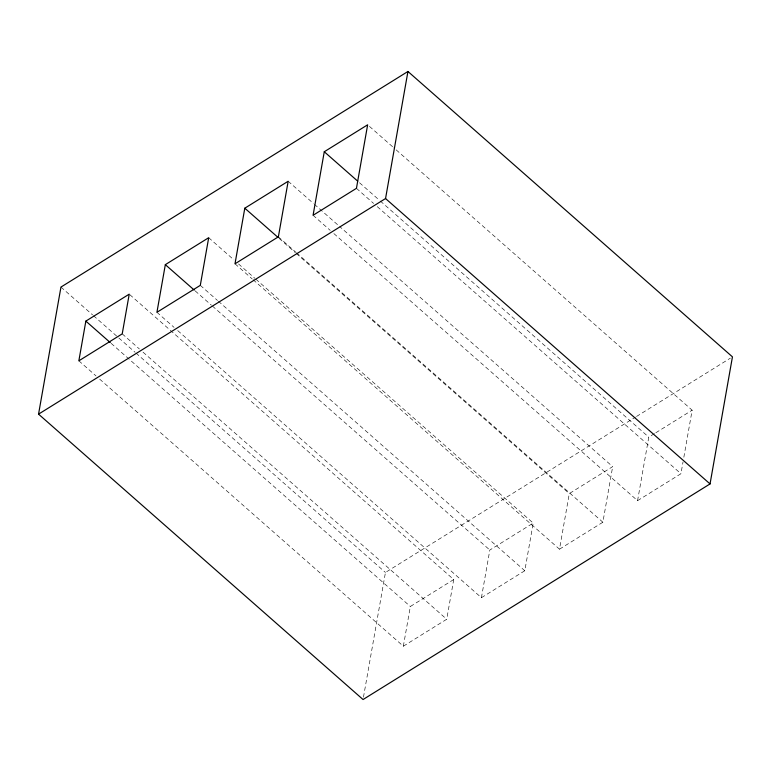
<?xml version="1.0" encoding="UTF-8"?>
<svg xmlns="http://www.w3.org/2000/svg" width="771" height="771" viewBox="0 0 771 771"><rect width="100%" height="100%" fill="white"/><g stroke="black" fill="none" stroke-linecap="round" stroke-linejoin="round"><path stroke-width="0.58" stroke-dasharray="3.85 2.89" d="M363.469 697.177L385.452 572.458L635.497 417.101M99.642 379.101L403.349 646.204L410.355 606.488L453.724 579.541L129.229 294.156M403.349 646.204L446.727 619.248L453.724 579.541M177.715 330.586L481.422 597.689L489.826 550.041L533.204 523.085L255.702 279.044M481.422 597.689L524.8 570.742L533.204 523.085M253.081 279.69L559.495 549.183L569.297 493.585L612.675 466.638L339.693 226.568M559.495 549.183L602.874 522.227L612.675 466.638M333.862 233.565L637.569 500.668L648.777 437.138L654.83 433.369M637.569 500.668L680.947 473.722L683.019 461.954M683.848 457.242L692.146 410.182L393.865 147.849M636.518 416.465L730.407 358.13M655.832 432.743L692.146 410.182M369.454 126.386L392.959 147.059M359.527 182.756L379.409 200.238M380.315 201.038L648.777 437.138M356.443 188.336L373.617 203.438M377.241 206.618L680.947 473.722M288.171 181.252L313.489 203.505M314.385 204.305L338.797 225.768M313.074 215.282L330.248 230.384M278.37 236.842L295.544 251.944M296.45 252.743L602.874 522.227M279.15 238.412L295.418 252.715M296.324 253.514L569.297 493.585M208.7 237.709L234.008 259.962M238.528 263.942L254.796 278.244M235.001 263.798L252.175 278.9M200.296 285.357L217.47 300.459M218.376 301.249L524.8 570.742M195.159 290.889L211.427 305.2M212.333 305.991L489.826 550.041M156.927 312.303L174.101 327.405M122.223 333.862L139.397 348.974M143.011 352.145L446.727 619.248M60.957 287.072L92.587 314.896M93.493 315.696L135.079 352.26M135.975 353.06L385.452 572.458M111.159 343.365L410.355 606.488M78.854 360.818L96.028 375.92"/><path stroke-width="1.16" d="M38.55 414.143L60.957 287.072L407.946 71.472L732.45 356.857L710.043 483.928L363.054 699.528L38.55 414.143L385.548 198.542L407.946 71.472M85.851 321.112L78.854 360.818L122.223 333.862L129.229 294.156L85.851 321.112L110.263 342.575M165.331 264.655L156.927 312.303L200.296 285.357L208.7 237.709L165.331 264.655L194.253 290.089M244.802 208.199L235.001 263.798L278.37 236.842L288.171 181.252L244.802 208.199L278.244 237.613M324.273 151.752L313.074 215.282L356.443 188.336L367.651 124.796L324.273 151.752L357.715 181.166M385.548 198.542L710.043 483.928"/></g></svg>
